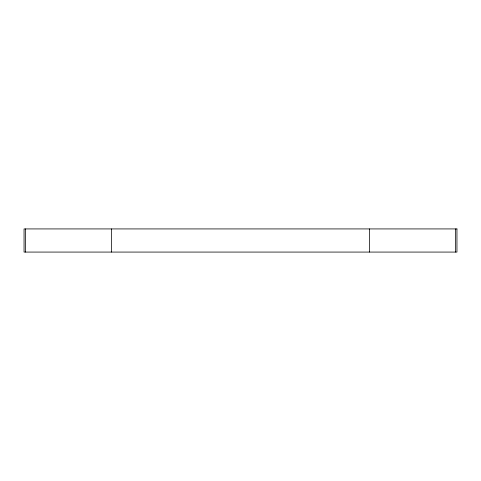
<?xml version="1.0" encoding="UTF-8"?>
<svg xmlns="http://www.w3.org/2000/svg" width="481" height="481" viewBox="0 0 481 481"><rect width="100%" height="100%" fill="white"/><g stroke="black" fill="none" stroke-linecap="round" stroke-linejoin="round"><path stroke-width="0.72" d="M455.627 228.926L455.627 252.074M369.636 228.926L369.636 252.074M111.364 228.926L111.364 252.074M25.373 228.926L25.373 252.074M456.95 228.926L24.05 228.926L24.05 252.074L456.95 252.074L456.95 228.926"/></g></svg>
